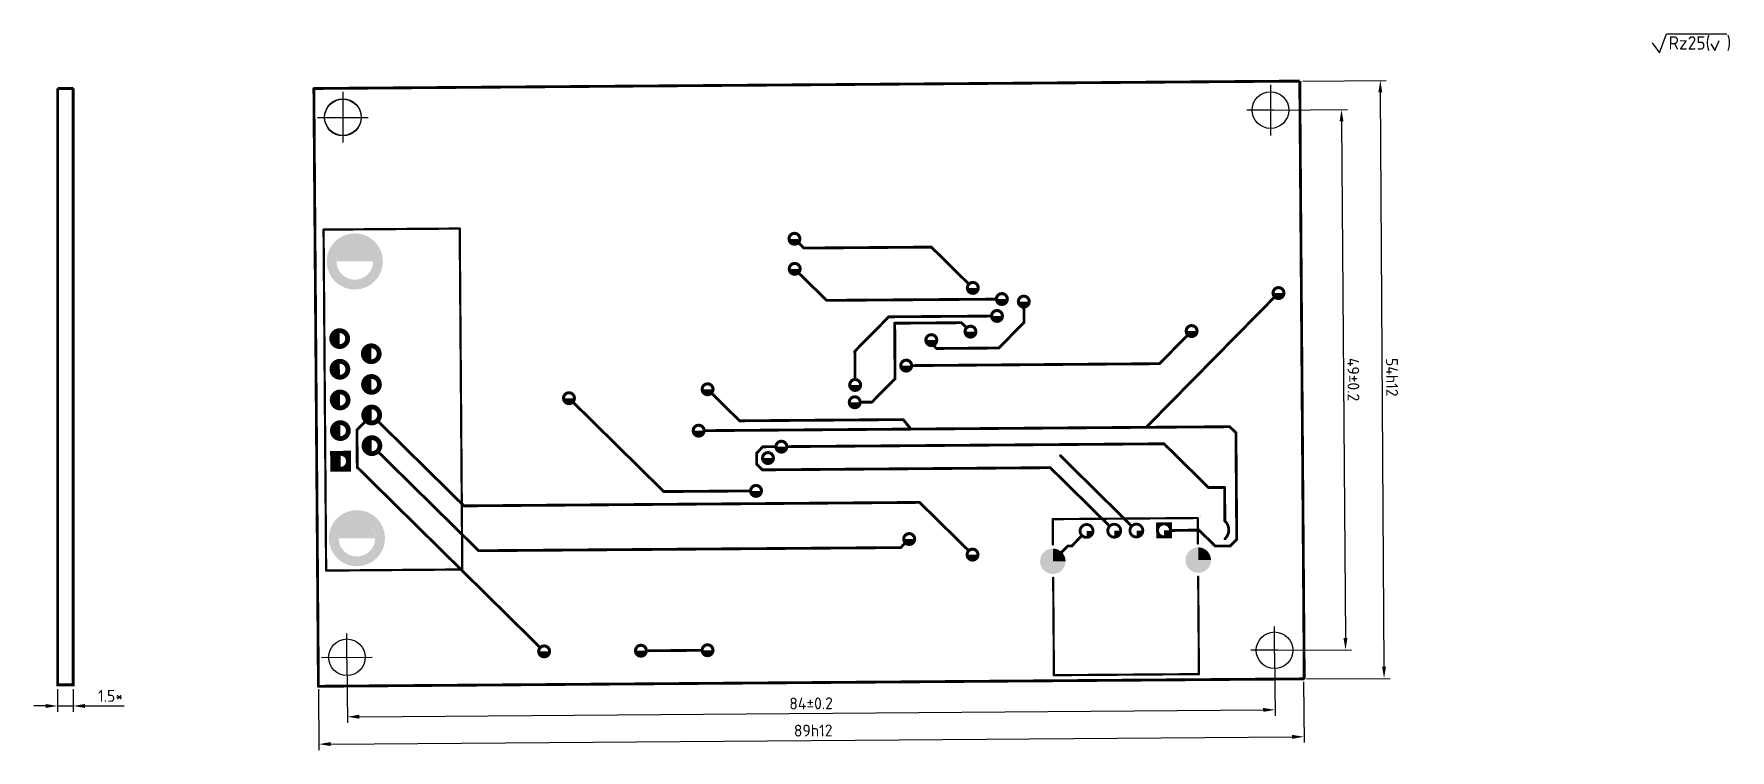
# Model space of a CAD drawing. Header units: millimetres. Extents: x -1 to 588, y 12 to 419.
# Drawn here: x 265.3 to 583.4, y 285.1 to 419.4 of the extents above; entities that cross this region are included whole.
import ezdxf

# ---------------------------------------------------------------- set-up
doc = ezdxf.new("R2010")
doc.units = ezdxf.units.MM
doc.header["$MEASUREMENT"] = 0
for name, color, linetype in [('BottomLayer', 5, 'Continuous'), ('Mechanical15', 56, 'Continuous'), ('MultiLayer', 9, 'Continuous'), ('TopLayer', 1, 'Continuous'), ('TopOverlay', 2, 'Continuous')]:
    doc.layers.add(name, color=color, linetype=linetype)
doc.styles.add('GOST-2.304_Type-B', font='GOST Common.ttf')

msp = doc.modelspace()

# ---------------------------------------------------------------- hatches: boundary and pattern name
for points in [[(322.08, 376.71), (325.5, 376.71), (328.93, 376.71, 1)], [(407.19, 380.95, 1), (408.66, 380.95)], [(407.23, 375.31, 1), (408.71, 375.31)], [(440.62, 371.73, 1), (442.1, 371.73)], [(446.08, 369.64, 1), (447.56, 369.64)], [(450.2, 369.17, 1), (451.67, 369.17)], [(497.95, 370.78, 1), (499.43, 370.78)], [(445.18, 366.47, 1), (446.66, 366.47)], [(440.19, 363.55, 1), (441.67, 363.55)], [(481.67, 363.65, 1), (483.14, 363.65)], [(432.85, 361.96, 1), (434.33, 361.96)], [(428.14, 357.17, 1), (429.62, 357.17)], [(418.58, 353.54, 1), (420.05, 353.54)], [(364.92, 351.06, 1), (366.4, 351.06)], [(390.89, 352.73, 1), (392.37, 352.73)], [(418.49, 350.31, 1), (419.97, 350.31)], [(389.22, 344.97, 1), (390.7, 344.97)], [(404.74, 341.97, 1), (406.21, 341.97)], [(402.23, 339.84, 1), (403.7, 339.84)], [(399.97, 333.69, 1), (401.45, 333.69)], [(322.43, 324.81), (325.86, 324.81), (329.29, 324.81, 1)], [(428.71, 324.64, 1), (430.18, 324.64)], [(463.69, 326.18), (462.74, 326.18), (462.73, 325.22, 0.416095)], [(468.87, 326.21), (467.92, 326.21), (467.91, 325.26, 0.416095)], [(473.04, 326.25), (472.08, 326.25), (472.08, 325.3, 0.416095)], [(478.2, 326.28), (477.25, 326.28), (477.24, 325.33, 0.416095)], [(440.59, 321.73, 1), (442.06, 321.73)], [(360.24, 303.59, 1), (361.72, 303.59)], [(378.4, 303.71, 1), (379.87, 303.71)], [(390.89, 303.79, 1), (392.37, 303.79)]]:
    msp.add_hatch(color=256).paths.add_polyline_path(points)
h = msp.add_hatch(color=256)
edge = h.paths.add_edge_path()
edge.add_arc((322.66, 362.22), 1.09, 91.9133, 268.983)
edge.add_line((322.64, 361.13), (322.62, 363.3))
h = msp.add_hatch(color=256)
edge = h.paths.add_edge_path()
edge.add_arc((328.6, 359.39), 1.09, 91.9133, 268.983)
edge.add_line((328.58, 358.3), (328.56, 360.47))
h = msp.add_hatch(color=256)
edge = h.paths.add_edge_path()
edge.add_arc((322.71, 356.47), 1.09, 91.9133, 268.983)
edge.add_line((322.69, 355.39), (322.67, 357.56))
h = msp.add_hatch(color=256)
edge = h.paths.add_edge_path()
edge.add_arc((328.64, 353.66), 1.09, 91.9133, 268.983)
edge.add_line((328.62, 352.57), (328.6, 354.74))
h = msp.add_hatch(color=256)
edge = h.paths.add_edge_path()
edge.add_arc((322.76, 350.73), 1.09, 91.9133, 268.983)
edge.add_line((322.74, 349.64), (322.72, 351.81))
h = msp.add_hatch(color=256)
edge = h.paths.add_edge_path()
edge.add_arc((328.69, 347.91), 1.09, 91.9133, 268.983)
edge.add_line((328.67, 346.83), (328.66, 349))
h = msp.add_hatch(color=256)
edge = h.paths.add_edge_path()
edge.add_arc((322.79, 344.94), 1.09, 91.9133, 268.983)
edge.add_line((322.77, 343.86), (322.76, 346.03))
h = msp.add_hatch(color=256)
edge = h.paths.add_edge_path()
edge.add_arc((328.68, 342.14), 1.09, 91.9133, 268.983)
edge.add_line((328.66, 341.05), (328.64, 343.22))
h = msp.add_hatch(color=256)
edge = h.paths.add_edge_path()
edge.add_arc((322.85, 339.23), 1.09, 91.9133, 268.983)
edge.add_line((322.83, 338.14), (322.82, 340.31))
h = msp.add_hatch(color=256)
h.dxf.hatch_style = 1
h.paths.add_polyline_path([(456.38, 320.5), (458.77, 320.5, 0.410575), (456.41, 322.88, 0.003614), (456.38, 322.88)])
h = msp.add_hatch(color=256)
h.dxf.hatch_style = 1
h.paths.add_polyline_path([(483.64, 320.71), (486.03, 320.71, 0.410575), (483.67, 323.1, 0.003614), (483.64, 323.1)])
at = {"layer": 'BottomLayer'}
h = msp.add_hatch(color=5, dxfattribs=at)
edge = h.paths.add_edge_path()
edge.add_arc((325.49, 376.71), 5.27, 0, 360, ccw=False)
edge = h.paths.add_edge_path(flags=16)
edge.add_arc((325.49, 376.71), 3.43, 0, 360, ccw=False)
h = msp.add_hatch(color=5, dxfattribs=at)
edge = h.paths.add_edge_path()
edge.add_arc((407.93, 380.96), 1.32, 0, 360, ccw=False)
edge = h.paths.add_edge_path(flags=16)
edge.add_arc((407.93, 380.96), 0.738, 0, 360, ccw=False)
h = msp.add_hatch(color=5, dxfattribs=at)
edge = h.paths.add_edge_path()
edge.add_arc((407.97, 375.32), 1.32, 0, 360, ccw=False)
edge = h.paths.add_edge_path(flags=16)
edge.add_arc((407.97, 375.32), 0.738, 0, 360, ccw=False)
h = msp.add_hatch(color=5, dxfattribs=at)
edge = h.paths.add_edge_path()
edge.add_arc((441.37, 371.75), 1.32, 0, 360, ccw=False)
edge = h.paths.add_edge_path(flags=16)
edge.add_arc((441.37, 371.75), 0.738, 0, 360, ccw=False)
h = msp.add_hatch(color=5, dxfattribs=at)
edge = h.paths.add_edge_path()
edge.add_arc((446.82, 369.66), 1.32, 0, 360, ccw=False)
edge = h.paths.add_edge_path(flags=16)
edge.add_arc((446.82, 369.66), 0.738, 0, 360, ccw=False)
h = msp.add_hatch(color=5, dxfattribs=at)
edge = h.paths.add_edge_path()
edge.add_arc((450.93, 369.18), 1.32, 0, 360, ccw=False)
edge = h.paths.add_edge_path(flags=16)
edge.add_arc((450.93, 369.18), 0.738, 0, 360, ccw=False)
h = msp.add_hatch(color=5, dxfattribs=at)
edge = h.paths.add_edge_path()
edge.add_arc((498.69, 370.79), 1.32, 0, 360, ccw=False)
edge = h.paths.add_edge_path(flags=16)
edge.add_arc((498.69, 370.79), 0.738, 0, 360, ccw=False)
h = msp.add_hatch(color=5, dxfattribs=at)
edge = h.paths.add_edge_path()
edge.add_arc((445.91, 366.49), 1.32, 0, 360, ccw=False)
edge = h.paths.add_edge_path(flags=16)
edge.add_arc((445.91, 366.49), 0.738, 0, 360, ccw=False)
h = msp.add_hatch(color=5, dxfattribs=at)
edge = h.paths.add_edge_path()
edge.add_arc((322.65, 362.24), 1.95, 0, 360, ccw=False)
edge = h.paths.add_edge_path(flags=16)
edge.add_arc((322.65, 362.24), 1.05, 0, 360, ccw=False)
h = msp.add_hatch(color=5, dxfattribs=at)
edge = h.paths.add_edge_path()
edge.add_arc((433.59, 361.96), 1.32, 0, 360, ccw=False)
edge = h.paths.add_edge_path(flags=16)
edge.add_arc((433.59, 361.96), 0.738, 0, 360, ccw=False)
h = msp.add_hatch(color=5, dxfattribs=at)
edge = h.paths.add_edge_path()
edge.add_arc((440.93, 363.55), 1.32, 0, 360, ccw=False)
edge = h.paths.add_edge_path(flags=16)
edge.add_arc((440.93, 363.55), 0.738, 0, 360, ccw=False)
h = msp.add_hatch(color=5, dxfattribs=at)
edge = h.paths.add_edge_path()
edge.add_arc((482.4, 363.66), 1.32, 0, 360, ccw=False)
edge = h.paths.add_edge_path(flags=16)
edge.add_arc((482.4, 363.66), 0.738, 0, 360, ccw=False)
h = msp.add_hatch(color=5, dxfattribs=at)
edge = h.paths.add_edge_path()
edge.add_arc((328.57, 359.4), 1.95, 0, 360, ccw=False)
edge = h.paths.add_edge_path(flags=16)
edge.add_arc((328.57, 359.4), 1.05, 0, 360, ccw=False)
h = msp.add_hatch(color=5, dxfattribs=at)
edge = h.paths.add_edge_path()
edge.add_arc((322.69, 356.49), 1.95, 0, 360, ccw=False)
edge = h.paths.add_edge_path(flags=16)
edge.add_arc((322.69, 356.49), 1.05, 0, 360, ccw=False)
h = msp.add_hatch(color=5, dxfattribs=at)
edge = h.paths.add_edge_path()
edge.add_arc((428.88, 357.18), 1.32, 0, 360, ccw=False)
edge = h.paths.add_edge_path(flags=16)
edge.add_arc((428.88, 357.18), 0.738, 0, 360, ccw=False)
h = msp.add_hatch(color=5, dxfattribs=at)
edge = h.paths.add_edge_path()
edge.add_arc((328.61, 353.65), 1.95, 0, 360, ccw=False)
edge = h.paths.add_edge_path(flags=16)
edge.add_arc((328.61, 353.65), 1.05, 0, 360, ccw=False)
h = msp.add_hatch(color=5, dxfattribs=at)
edge = h.paths.add_edge_path()
edge.add_arc((391.64, 352.74), 1.32, 0, 360, ccw=False)
edge = h.paths.add_edge_path(flags=16)
edge.add_arc((391.64, 352.74), 0.738, 0, 360, ccw=False)
h = msp.add_hatch(color=5, dxfattribs=at)
edge = h.paths.add_edge_path()
edge.add_arc((419.31, 353.55), 1.32, 0, 360, ccw=False)
edge = h.paths.add_edge_path(flags=16)
edge.add_arc((419.31, 353.55), 0.738, 0, 360, ccw=False)
h = msp.add_hatch(color=5, dxfattribs=at)
edge = h.paths.add_edge_path()
edge.add_arc((322.74, 350.74), 1.95, 0, 360, ccw=False)
edge = h.paths.add_edge_path(flags=16)
edge.add_arc((322.74, 350.74), 1.05, 0, 360, ccw=False)
h = msp.add_hatch(color=5, dxfattribs=at)
edge = h.paths.add_edge_path()
edge.add_arc((328.65, 347.92), 1.95, 0, 360, ccw=False)
edge = h.paths.add_edge_path(flags=16)
edge.add_arc((328.65, 347.92), 1.05, 0, 360, ccw=False)
h = msp.add_hatch(color=5, dxfattribs=at)
edge = h.paths.add_edge_path()
edge.add_arc((365.65, 351.07), 1.32, 0, 360, ccw=False)
edge = h.paths.add_edge_path(flags=16)
edge.add_arc((365.65, 351.07), 0.738, 0, 360, ccw=False)
h = msp.add_hatch(color=5, dxfattribs=at)
edge = h.paths.add_edge_path()
edge.add_arc((419.23, 350.31), 1.32, 0, 360, ccw=False)
edge = h.paths.add_edge_path(flags=16)
edge.add_arc((419.23, 350.31), 0.738, 0, 360, ccw=False)
h = msp.add_hatch(color=5, dxfattribs=at)
edge = h.paths.add_edge_path()
edge.add_arc((322.78, 344.99), 1.95, 0, 360, ccw=False)
edge = h.paths.add_edge_path(flags=16)
edge.add_arc((322.78, 344.99), 1.05, 0, 360, ccw=False)
h = msp.add_hatch(color=5, dxfattribs=at)
edge = h.paths.add_edge_path()
edge.add_arc((328.7, 342.17), 1.95, 0, 360, ccw=False)
edge = h.paths.add_edge_path(flags=16)
edge.add_arc((328.7, 342.17), 1.05, 0, 360, ccw=False)
h = msp.add_hatch(color=5, dxfattribs=at)
edge = h.paths.add_edge_path()
edge.add_arc((389.96, 344.98), 1.32, 0, 360, ccw=False)
edge = h.paths.add_edge_path(flags=16)
edge.add_arc((389.96, 344.98), 0.738, 0, 360, ccw=False)
h = msp.add_hatch(color=5, dxfattribs=at)
h.paths.add_polyline_path([(324.76, 341.21), (324.79, 337.3), (320.89, 337.28), (320.86, 341.18)])
edge = h.paths.add_edge_path(flags=16)
edge.add_arc((322.82, 339.24), 1.05, 0, 360, ccw=False)
h = msp.add_hatch(color=5, dxfattribs=at)
edge = h.paths.add_edge_path()
edge.add_arc((402.96, 339.85), 1.32, 0, 360, ccw=False)
edge = h.paths.add_edge_path(flags=16)
edge.add_arc((402.96, 339.85), 0.738, 0, 360, ccw=False)
h = msp.add_hatch(color=5, dxfattribs=at)
edge = h.paths.add_edge_path()
edge.add_arc((405.48, 341.98), 1.32, 0, 360, ccw=False)
edge = h.paths.add_edge_path(flags=16)
edge.add_arc((405.48, 341.98), 0.738, 0, 360, ccw=False)
h = msp.add_hatch(color=5, dxfattribs=at)
edge = h.paths.add_edge_path()
edge.add_arc((400.72, 333.69), 1.32, 0, 360, ccw=False)
edge = h.paths.add_edge_path(flags=16)
edge.add_arc((400.72, 333.69), 0.738, 0, 360, ccw=False)
h = msp.add_hatch(color=5, dxfattribs=at)
edge = h.paths.add_edge_path()
edge.add_arc((325.88, 324.82), 5.27, 0, 360, ccw=False)
edge = h.paths.add_edge_path(flags=16)
edge.add_arc((325.88, 324.82), 3.43, 0, 360, ccw=False)
h = msp.add_hatch(color=5, dxfattribs=at)
edge = h.paths.add_edge_path()
edge.add_arc((462.7, 326.18), 1.48, 0, 360, ccw=False)
edge = h.paths.add_edge_path(flags=16)
edge.add_arc((462.7, 326.18), 0.955, 0, 360, ccw=False)
h = msp.add_hatch(color=5, dxfattribs=at)
edge = h.paths.add_edge_path()
edge.add_arc((467.89, 326.22), 1.48, 0, 360, ccw=False)
edge = h.paths.add_edge_path(flags=16)
edge.add_arc((467.89, 326.22), 0.955, 0, 360, ccw=False)
h = msp.add_hatch(color=5, dxfattribs=at)
edge = h.paths.add_edge_path()
edge.add_arc((472.04, 326.25), 1.48, 0, 360, ccw=False)
edge = h.paths.add_edge_path(flags=16)
edge.add_arc((472.04, 326.25), 0.955, 0, 360, ccw=False)
h = msp.add_hatch(color=5, dxfattribs=at)
h.paths.add_polyline_path([(475.74, 327.76), (478.7, 327.78), (478.73, 324.82), (475.76, 324.79)])
edge = h.paths.add_edge_path(flags=16)
edge.add_arc((477.23, 326.29), 0.955, 0, 360, ccw=False)
h = msp.add_hatch(color=5, dxfattribs=at)
edge = h.paths.add_edge_path()
edge.add_arc((429.44, 324.66), 1.32, 0, 360, ccw=False)
edge = h.paths.add_edge_path(flags=16)
edge.add_arc((429.44, 324.66), 0.738, 0, 360, ccw=False)
h = msp.add_hatch(color=5, dxfattribs=at)
edge = h.paths.add_edge_path()
edge.add_arc((441.32, 321.74), 1.32, 0, 360, ccw=False)
edge = h.paths.add_edge_path(flags=16)
edge.add_arc((441.32, 321.74), 0.738, 0, 360, ccw=False)
h = msp.add_hatch(color=5, dxfattribs=at)
edge = h.paths.add_edge_path()
edge.add_arc((456.37, 320.5), 2.39, 0, 360, ccw=False)
h = msp.add_hatch(color=5, dxfattribs=at)
edge = h.paths.add_edge_path()
edge.add_arc((483.65, 320.71), 2.39, 0, 360, ccw=False)
h = msp.add_hatch(color=5, dxfattribs=at)
edge = h.paths.add_edge_path()
edge.add_arc((360.99, 303.6), 1.32, 0, 360, ccw=False)
edge = h.paths.add_edge_path(flags=16)
edge.add_arc((360.99, 303.6), 0.738, 0, 360, ccw=False)
h = msp.add_hatch(color=5, dxfattribs=at)
edge = h.paths.add_edge_path()
edge.add_arc((379.14, 303.72), 1.32, 0, 360, ccw=False)
edge = h.paths.add_edge_path(flags=16)
edge.add_arc((379.14, 303.72), 0.738, 0, 360, ccw=False)
h = msp.add_hatch(color=5, dxfattribs=at)
edge = h.paths.add_edge_path()
edge.add_arc((391.63, 303.81), 1.32, 0, 360, ccw=False)
edge = h.paths.add_edge_path(flags=16)
edge.add_arc((391.63, 303.81), 0.738, 0, 360, ccw=False)
at = {"layer": 'MultiLayer'}
h = msp.add_hatch(color=9, dxfattribs=at)
edge = h.paths.add_edge_path()
edge.add_arc((325.49, 376.71), 5.27, 0, 360, ccw=False)
edge = h.paths.add_edge_path(flags=16)
edge.add_arc((325.49, 376.71), 3.43, 0, 360, ccw=False)
h = msp.add_hatch(color=9, dxfattribs=at)
edge = h.paths.add_edge_path()
edge.add_arc((322.65, 362.24), 1.95, 0, 360, ccw=False)
edge = h.paths.add_edge_path(flags=16)
edge.add_arc((322.65, 362.24), 1.05, 0, 360, ccw=False)
h = msp.add_hatch(color=9, dxfattribs=at)
edge = h.paths.add_edge_path()
edge.add_arc((328.57, 359.4), 1.95, 0, 360, ccw=False)
edge = h.paths.add_edge_path(flags=16)
edge.add_arc((328.57, 359.4), 1.05, 0, 360, ccw=False)
h = msp.add_hatch(color=9, dxfattribs=at)
edge = h.paths.add_edge_path()
edge.add_arc((322.69, 356.49), 1.95, 0, 360, ccw=False)
edge = h.paths.add_edge_path(flags=16)
edge.add_arc((322.69, 356.49), 1.05, 0, 360, ccw=False)
h = msp.add_hatch(color=9, dxfattribs=at)
edge = h.paths.add_edge_path()
edge.add_arc((328.61, 353.65), 1.95, 0, 360, ccw=False)
edge = h.paths.add_edge_path(flags=16)
edge.add_arc((328.61, 353.65), 1.05, 0, 360, ccw=False)
h = msp.add_hatch(color=9, dxfattribs=at)
edge = h.paths.add_edge_path()
edge.add_arc((322.74, 350.74), 1.95, 0, 360, ccw=False)
edge = h.paths.add_edge_path(flags=16)
edge.add_arc((322.74, 350.74), 1.05, 0, 360, ccw=False)
h = msp.add_hatch(color=9, dxfattribs=at)
edge = h.paths.add_edge_path()
edge.add_arc((328.65, 347.92), 1.95, 0, 360, ccw=False)
edge = h.paths.add_edge_path(flags=16)
edge.add_arc((328.65, 347.92), 1.05, 0, 360, ccw=False)
h = msp.add_hatch(color=9, dxfattribs=at)
edge = h.paths.add_edge_path()
edge.add_arc((322.78, 344.99), 1.95, 0, 360, ccw=False)
edge = h.paths.add_edge_path(flags=16)
edge.add_arc((322.78, 344.99), 1.05, 0, 360, ccw=False)
h = msp.add_hatch(color=9, dxfattribs=at)
edge = h.paths.add_edge_path()
edge.add_arc((328.7, 342.17), 1.95, 0, 360, ccw=False)
edge = h.paths.add_edge_path(flags=16)
edge.add_arc((328.7, 342.17), 1.05, 0, 360, ccw=False)
h = msp.add_hatch(color=9, dxfattribs=at)
h.paths.add_polyline_path([(324.76, 341.21), (324.79, 337.3), (320.89, 337.28), (320.86, 341.18)])
edge = h.paths.add_edge_path(flags=16)
edge.add_arc((322.82, 339.24), 1.05, 0, 360, ccw=False)
h = msp.add_hatch(color=9, dxfattribs=at)
edge = h.paths.add_edge_path()
edge.add_arc((325.88, 324.82), 5.27, 0, 360, ccw=False)
edge = h.paths.add_edge_path(flags=16)
edge.add_arc((325.88, 324.82), 3.43, 0, 360, ccw=False)
h = msp.add_hatch(color=9, dxfattribs=at)
edge = h.paths.add_edge_path()
edge.add_arc((462.7, 326.18), 1.48, 0, 360, ccw=False)
edge = h.paths.add_edge_path(flags=16)
edge.add_arc((462.7, 326.18), 0.955, 0, 360, ccw=False)
h = msp.add_hatch(color=9, dxfattribs=at)
edge = h.paths.add_edge_path()
edge.add_arc((467.89, 326.22), 1.48, 0, 360, ccw=False)
edge = h.paths.add_edge_path(flags=16)
edge.add_arc((467.89, 326.22), 0.955, 0, 360, ccw=False)
h = msp.add_hatch(color=9, dxfattribs=at)
edge = h.paths.add_edge_path()
edge.add_arc((472.04, 326.25), 1.48, 0, 360, ccw=False)
edge = h.paths.add_edge_path(flags=16)
edge.add_arc((472.04, 326.25), 0.955, 0, 360, ccw=False)
h = msp.add_hatch(color=9, dxfattribs=at)
h.paths.add_polyline_path([(475.74, 327.76), (478.7, 327.78), (478.73, 324.82), (475.76, 324.79)])
edge = h.paths.add_edge_path(flags=16)
edge.add_arc((477.23, 326.29), 0.955, 0, 360, ccw=False)
h = msp.add_hatch(color=9, dxfattribs=at)
edge = h.paths.add_edge_path()
edge.add_arc((456.37, 320.5), 2.39, 0, 360, ccw=False)
h = msp.add_hatch(color=9, dxfattribs=at)
edge = h.paths.add_edge_path()
edge.add_arc((483.65, 320.71), 2.39, 0, 360, ccw=False)
at = {"layer": 'TopLayer'}
h = msp.add_hatch(color=1, dxfattribs=at)
edge = h.paths.add_edge_path()
edge.add_arc((325.49, 376.71), 5.27, 0, 360, ccw=False)
edge = h.paths.add_edge_path(flags=16)
edge.add_arc((325.49, 376.71), 3.43, 0, 360, ccw=False)
h = msp.add_hatch(color=1, dxfattribs=at)
edge = h.paths.add_edge_path()
edge.add_arc((322.65, 362.24), 1.95, 0, 360, ccw=False)
edge = h.paths.add_edge_path(flags=16)
edge.add_arc((322.65, 362.24), 1.05, 0, 360, ccw=False)
h = msp.add_hatch(color=1, dxfattribs=at)
edge = h.paths.add_edge_path()
edge.add_arc((328.57, 359.4), 1.95, 0, 360, ccw=False)
edge = h.paths.add_edge_path(flags=16)
edge.add_arc((328.57, 359.4), 1.05, 0, 360, ccw=False)
h = msp.add_hatch(color=1, dxfattribs=at)
edge = h.paths.add_edge_path()
edge.add_arc((322.69, 356.49), 1.95, 0, 360, ccw=False)
edge = h.paths.add_edge_path(flags=16)
edge.add_arc((322.69, 356.49), 1.05, 0, 360, ccw=False)
h = msp.add_hatch(color=1, dxfattribs=at)
edge = h.paths.add_edge_path()
edge.add_arc((328.61, 353.65), 1.95, 0, 360, ccw=False)
edge = h.paths.add_edge_path(flags=16)
edge.add_arc((328.61, 353.65), 1.05, 0, 360, ccw=False)
h = msp.add_hatch(color=1, dxfattribs=at)
edge = h.paths.add_edge_path()
edge.add_arc((322.74, 350.74), 1.95, 0, 360, ccw=False)
edge = h.paths.add_edge_path(flags=16)
edge.add_arc((322.74, 350.74), 1.05, 0, 360, ccw=False)
h = msp.add_hatch(color=1, dxfattribs=at)
edge = h.paths.add_edge_path()
edge.add_arc((328.65, 347.92), 1.95, 0, 360, ccw=False)
edge = h.paths.add_edge_path(flags=16)
edge.add_arc((328.65, 347.92), 1.05, 0, 360, ccw=False)
h = msp.add_hatch(color=1, dxfattribs=at)
edge = h.paths.add_edge_path()
edge.add_arc((322.78, 344.99), 1.95, 0, 360, ccw=False)
edge = h.paths.add_edge_path(flags=16)
edge.add_arc((322.78, 344.99), 1.05, 0, 360, ccw=False)
h = msp.add_hatch(color=1, dxfattribs=at)
edge = h.paths.add_edge_path()
edge.add_arc((328.7, 342.17), 1.95, 0, 360, ccw=False)
edge = h.paths.add_edge_path(flags=16)
edge.add_arc((328.7, 342.17), 1.05, 0, 360, ccw=False)
h = msp.add_hatch(color=1, dxfattribs=at)
h.paths.add_polyline_path([(324.76, 341.21), (324.79, 337.3), (320.89, 337.28), (320.86, 341.18)])
edge = h.paths.add_edge_path(flags=16)
edge.add_arc((322.82, 339.24), 1.05, 0, 360, ccw=False)
h = msp.add_hatch(color=1, dxfattribs=at)
edge = h.paths.add_edge_path()
edge.add_arc((325.88, 324.82), 5.27, 0, 360, ccw=False)
edge = h.paths.add_edge_path(flags=16)
edge.add_arc((325.88, 324.82), 3.43, 0, 360, ccw=False)
h = msp.add_hatch(color=1, dxfattribs=at)
edge = h.paths.add_edge_path()
edge.add_arc((462.7, 326.18), 1.48, 0, 360, ccw=False)
edge = h.paths.add_edge_path(flags=16)
edge.add_arc((462.7, 326.18), 0.955, 0, 360, ccw=False)
h = msp.add_hatch(color=1, dxfattribs=at)
edge = h.paths.add_edge_path()
edge.add_arc((467.89, 326.22), 1.48, 0, 360, ccw=False)
edge = h.paths.add_edge_path(flags=16)
edge.add_arc((467.89, 326.22), 0.955, 0, 360, ccw=False)
h = msp.add_hatch(color=1, dxfattribs=at)
edge = h.paths.add_edge_path()
edge.add_arc((472.04, 326.25), 1.48, 0, 360, ccw=False)
edge = h.paths.add_edge_path(flags=16)
edge.add_arc((472.04, 326.25), 0.955, 0, 360, ccw=False)
h = msp.add_hatch(color=1, dxfattribs=at)
h.paths.add_polyline_path([(475.74, 327.76), (478.7, 327.78), (478.73, 324.82), (475.76, 324.79)])
edge = h.paths.add_edge_path(flags=16)
edge.add_arc((477.23, 326.29), 0.955, 0, 360, ccw=False)
h = msp.add_hatch(color=1, dxfattribs=at)
edge = h.paths.add_edge_path()
edge.add_arc((456.37, 320.5), 2.39, 0, 360, ccw=False)
h = msp.add_hatch(color=1, dxfattribs=at)
edge = h.paths.add_edge_path()
edge.add_arc((483.65, 320.71), 2.39, 0, 360, ccw=False)

# ---------------------------------------------------------------- linework, layer by layer
for p, q in [((568.78, 417.71), (570.15, 415.83)), ((570.15, 415.83), (571.46, 419.37)), ((571.46, 419.37), (582.76, 419.37)), ((579.79, 417.49), (580.51, 416.26)), ((580.51, 416.26), (581.31, 418.14)), ((503.23, 410.53), (518.89, 410.63)), ((518.48, 300.76), (517.79, 408.4)), ((497.75, 405.09), (511.61, 405.2)), ((510.52, 402.97), (511.25, 306.12)), ((497.96, 303.24), (498.04, 291.53)), ((498.51, 303.8), (512.37, 303.91)), ((324.02, 301.93), (324.1, 290.22)), ((269.76, 296.49), (269.76, 292.24)), ((272.68, 296.49), (272.68, 292.24)), ((318.66, 296.49), (318.75, 285.09)), ((503.39, 297.88), (503.48, 286.48)), ((503.95, 298.44), (519.6, 298.54)), ((267.54, 293.36), (265.32, 293.36)), ((269.76, 293.36), (272.68, 293.36)), ((274.9, 293.36), (282.24, 293.36)), ((326.32, 291.35), (495.81, 292.62)), ((320.96, 286.22), (501.25, 287.57))]:
    msp.add_line(p, q)
for points in [[(518.16, 408.4), (517.42, 408.4), (517.78, 410.62)], [(510.89, 402.97), (510.15, 402.96), (510.5, 405.19)], [(511.62, 306.12), (510.88, 306.12), (511.26, 303.9)], [(518.85, 300.76), (518.11, 300.76), (518.49, 298.54)], [(267.54, 293.73), (267.54, 292.99), (269.76, 293.36)], [(274.9, 293.73), (274.9, 292.99), (272.68, 293.36)], [(495.81, 292.99), (495.82, 292.25), (498.04, 292.64)], [(326.32, 291.72), (326.32, 290.98), (324.1, 291.33)], [(320.96, 286.59), (320.96, 285.85), (318.74, 286.2)], [(501.24, 287.94), (501.25, 287.2), (503.47, 287.59)]]:
    msp.add_solid(points)
at = {"layer": 'BottomLayer', "const_width": 0.527}
for points in [[(409.7, 379.22), (408.5, 380.4)], [(433.6, 379.4), (409.7, 379.22)], [(433.6, 379.4), (409.79, 379.22)], [(440.66, 372.43), (433.6, 379.4)], [(413.97, 369.41), (408.55, 374.7)], [(446.04, 369.64), (413.97, 369.41)], [(498.08, 370.17), (473.89, 345.61)], [(425.61, 366.33), (419.26, 359.89)], [(445, 366.47), (425.61, 366.33)], [(450.96, 365.26), (450.95, 368.12)], [(439.23, 365.22), (426.73, 365.13)], [(426.73, 365.13), (426.78, 354.74)], [(440.33, 364.13), (439.23, 365.22)], [(450.96, 365.26), (446.25, 360.48)], [(481.79, 363.03), (480.25, 361.47)], [(419.29, 354.39), (419.26, 359.89)], [(434.25, 360.7), (434.25, 360.74)], [(434.56, 360.39), (434.25, 360.7)], [(446.25, 360.48), (434.56, 360.39)], [(480.25, 361.47), (476.38, 357.54)], [(480.25, 361.47), (480.23, 361.49)], [(476.38, 357.54), (429.73, 357.18)], [(426.78, 354.73), (422.45, 350.33)], [(426.78, 354.73), (426.78, 354.74)], [(383.42, 333.56), (366.26, 350.47)], [(397.64, 346.83), (392.29, 352.09)], [(422.45, 350.33), (420.07, 350.32)], [(327.76, 346.97), (325.89, 345.12)], [(345.95, 330.88), (329.49, 347.09)], [(428.32, 347.06), (397.64, 346.83)], [(429.77, 345.26), (428.32, 347.06)], [(325.95, 338.11), (325.89, 345.12)], [(473.89, 345.61), (390.78, 344.98)], [(489.54, 345.72), (473.89, 345.61)], [(490.71, 344.57), (489.54, 345.72)], [(490.86, 324.59), (490.71, 344.57)], [(348.7, 322.47), (329.56, 341.31)], [(402, 341.96), (400.85, 340.79)], [(400.86, 338.68), (400.85, 340.79)], [(404.3, 341.97), (402, 341.96)], [(477.23, 342.52), (406.3, 341.99)], [(471.09, 327.17), (457.81, 340.27)], [(485.57, 334.31), (477.23, 342.52)], [(360.29, 304.27), (325.95, 338.11)], [(401.92, 337.63), (400.86, 338.68)], [(455.89, 338.04), (401.92, 337.63)], [(466.96, 327.14), (455.89, 338.04)], [(488.59, 334.33), (485.57, 334.31)], [(488.64, 328.03), (488.59, 334.33)], [(431.39, 331.53), (345.95, 330.88)], [(399.59, 333.68), (383.42, 333.56)], [(440.59, 322.49), (431.39, 331.53)], [(461.95, 325.41), (459.92, 323.36)], [(483.78, 326.34), (478.36, 326.26)], [(486.81, 323.35), (483.78, 326.34)], [(490.86, 324.59), (489.66, 323.37)], [(427.87, 323.06), (348.7, 322.47)], [(428.78, 324.02), (427.87, 323.06)], [(459.18, 323.35), (458.05, 322.21)], [(459.92, 323.36), (459.18, 323.35)], [(489.66, 323.37), (486.81, 323.35)], [(390.75, 303.8), (380.46, 303.71)]]:
    msp.add_lwpolyline(points, dxfattribs=at)
at = {"layer": 'BottomLayer', "const_width": 0.264}
for points in [[(409.83, 379.22, -1), (409.56, 379.22, -1)], [(409.83, 379.22, -1), (409.56, 379.22, -1)], [(409.92, 379.22, -1), (409.65, 379.22, -1)], [(433.73, 379.4, -1), (433.47, 379.4, -1)], [(433.73, 379.4, -1), (433.47, 379.4, -1)], [(433.73, 379.4, -1), (433.47, 379.4, -1)], [(414.1, 369.41, -1), (413.84, 369.41, -1)], [(414.1, 369.41, -1), (413.84, 369.41, -1)], [(425.74, 366.33, -1), (425.48, 366.33, -1)], [(425.74, 366.33, -1), (425.48, 366.33, -1)], [(426.86, 365.13, -1), (426.59, 365.13, -1)], [(426.86, 365.13, -1), (426.59, 365.13, -1)], [(439.36, 365.22, -1), (439.09, 365.22, -1)], [(439.36, 365.22, -1), (439.09, 365.22, -1)], [(451.09, 365.26, -1), (450.83, 365.26, -1)], [(451.09, 365.26, -1), (450.83, 365.26, -1)], [(419.39, 359.89, -1), (419.13, 359.89, -1)], [(419.39, 359.89, -1), (419.13, 359.89, -1)], [(434.38, 360.74, -1), (434.12, 360.74, -1)], [(434.38, 360.74, -1), (434.12, 360.74, -1)], [(434.38, 360.7, -1), (434.12, 360.7, -1)], [(434.38, 360.7, -1), (434.12, 360.7, -1)], [(434.7, 360.39, -1), (434.43, 360.39, -1)], [(434.7, 360.39, -1), (434.43, 360.39, -1)], [(446.38, 360.48, -1), (446.12, 360.48, -1)], [(446.38, 360.48, -1), (446.12, 360.48, -1)], [(480.36, 361.5, -1), (480.1, 361.49, -1)], [(480.38, 361.47, -1), (480.12, 361.47, -1)], [(480.38, 361.47, -1), (480.12, 361.47, -1)], [(480.38, 361.47, -1), (480.12, 361.47, -1)], [(476.51, 357.54, -1), (476.25, 357.54, -1)], [(476.51, 357.54, -1), (476.25, 357.54, -1)], [(426.91, 354.74, -1), (426.65, 354.74, -1)], [(426.91, 354.74, -1), (426.65, 354.74, -1)], [(426.92, 354.73, -1), (426.65, 354.73, -1)], [(426.92, 354.73, -1), (426.65, 354.73, -1)], [(422.58, 350.34, -1), (422.32, 350.33, -1)], [(422.58, 350.34, -1), (422.32, 350.33, -1)], [(397.77, 346.83, -1), (397.51, 346.82, -1)], [(397.77, 346.83, -1), (397.51, 346.82, -1)], [(428.45, 347.06, -1), (428.19, 347.06, -1)], [(428.45, 347.06, -1), (428.19, 347.06, -1)], [(326.02, 345.12, -1), (325.76, 345.12, -1)], [(326.02, 345.12, -1), (325.76, 345.12, -1)], [(474.02, 345.61, -1), (473.75, 345.61, -1)], [(474.02, 345.61, -1), (473.75, 345.61, -1)], [(474.02, 345.61, -1), (473.75, 345.61, -1)], [(489.68, 345.73, -1), (489.41, 345.72, -1)], [(489.68, 345.73, -1), (489.41, 345.72, -1)], [(490.85, 344.57, -1), (490.58, 344.57, -1)], [(490.85, 344.57, -1), (490.58, 344.57, -1)], [(400.98, 340.79, -1), (400.71, 340.79, -1)], [(400.98, 340.79, -1), (400.71, 340.79, -1)], [(402.13, 341.96, -1), (401.87, 341.95, -1)], [(402.13, 341.96, -1), (401.87, 341.95, -1)], [(457.94, 340.27, -1), (457.68, 340.27, -1)], [(457.94, 340.27, -1), (457.68, 340.27, -1)], [(477.36, 342.52, -1), (477.1, 342.52, -1)], [(477.36, 342.52, -1), (477.1, 342.52, -1)], [(326.08, 338.11, -1), (325.81, 338.11, -1)], [(326.08, 338.11, -1), (325.81, 338.11, -1)], [(400.99, 338.68, -1), (400.73, 338.68, -1)], [(400.99, 338.68, -1), (400.73, 338.68, -1)], [(402.06, 337.63, -1), (401.79, 337.63, -1)], [(402.06, 337.63, -1), (401.79, 337.63, -1)], [(456.02, 338.04, -1), (455.76, 338.04, -1)], [(456.02, 338.04, -1), (455.76, 338.04, -1)], [(485.7, 334.31, -1), (485.44, 334.31, -1)], [(485.7, 334.31, -1), (485.44, 334.31, -1)], [(488.72, 334.33, -1), (488.46, 334.33, -1)], [(488.72, 334.33, -1), (488.46, 334.33, -1)], [(346.08, 330.88, -1), (345.81, 330.88, -1)], [(346.08, 330.88, -1), (345.81, 330.88, -1)], [(383.55, 333.57, -1), (383.29, 333.56, -1)], [(383.55, 333.57, -1), (383.29, 333.56, -1)], [(431.52, 331.53, -1), (431.26, 331.53, -1)], [(431.52, 331.53, -1), (431.26, 331.53, -1)], [(488.77, 328.03, -1), (488.5, 328.03, -1)], [(488.77, 328.03, -1), (488.5, 328.03, -1)], [(488.77, 328.03, -1), (488.5, 328.03, -1)], [(488.77, 328.03, -1), (488.5, 328.03, -1)], [(488.77, 328.03, -1), (488.5, 328.03, -1)], [(488.77, 328.03, -1), (488.5, 328.03, -1)], [(488.77, 328.03, -1), (488.5, 328.03, -1)], [(488.77, 328.03, -1), (488.5, 328.03, -1)], [(488.77, 328.03, -1), (488.5, 328.03, -1)], [(483.91, 326.34, -1), (483.65, 326.34, -1)], [(483.91, 326.34, -1), (483.65, 326.34, -1)], [(488.79, 324.72, -1), (488.53, 324.72, -1)], [(488.79, 324.72, -1), (488.53, 324.72, -1)], [(488.79, 324.72, -1), (488.53, 324.72, -1)], [(488.79, 324.72, -1), (488.53, 324.72, -1)], [(488.79, 324.72, -1), (488.53, 324.72, -1)], [(488.79, 324.72, -1), (488.53, 324.72, -1)], [(488.79, 324.72, -1), (488.53, 324.72, -1)], [(488.79, 324.72, -1), (488.53, 324.72, -1)], [(491, 324.59, -1), (490.73, 324.59, -1)], [(491, 324.59, -1), (490.73, 324.59, -1)], [(348.83, 322.47, -1), (348.56, 322.47, -1)], [(348.83, 322.47, -1), (348.56, 322.47, -1)], [(428, 323.06, -1), (427.74, 323.06, -1)], [(428, 323.06, -1), (427.74, 323.06, -1)], [(459.31, 323.35, -1), (459.05, 323.35, -1)], [(459.31, 323.35, -1), (459.05, 323.35, -1)], [(460.06, 323.36, -1), (459.79, 323.36, -1)], [(460.06, 323.36, -1), (459.79, 323.36, -1)], [(486.95, 323.35, -1), (486.68, 323.35, -1)], [(486.95, 323.35, -1), (486.68, 323.35, -1)], [(489.79, 323.37, -1), (489.53, 323.37, -1)], [(489.79, 323.37, -1), (489.53, 323.37, -1)]]:
    msp.add_lwpolyline(points, format="xyb", close=True, dxfattribs=at)
at = {"layer": 'BottomLayer', "const_width": 0.527}
msp.add_lwpolyline([(488.66, 324.72, 0.432565), (488.64, 328.03)], format="xyb", dxfattribs=at)
msp.add_lwpolyline([(488.66, 324.72, 0.432565), (488.64, 328.03)], format="xyb", dxfattribs=at)
msp.add_lwpolyline([(488.66, 324.72, 0.432565), (488.64, 328.03)], format="xyb", dxfattribs=at)
msp.add_lwpolyline([(488.66, 324.72, 0.432565), (488.64, 328.03)], format="xyb", dxfattribs=at)
msp.add_lwpolyline([(488.66, 324.72, 0.432565), (488.64, 328.03)], format="xyb", dxfattribs=at)
msp.add_lwpolyline([(488.66, 324.72, 0.432565), (488.64, 328.03)], format="xyb", dxfattribs=at)
msp.add_lwpolyline([(488.66, 324.72, 0.432565), (488.64, 328.03)], format="xyb", dxfattribs=at)
msp.add_lwpolyline([(488.66, 324.72, 0.432565), (488.64, 328.03)], format="xyb", dxfattribs=at)
at = {"layer": 'BottomLayer'}
for centre in [(323.25, 403.7), (497.19, 405.09), (324.01, 302.49), (497.95, 303.8)]:
    msp.add_circle(centre, 3.43, dxfattribs=at)
at = {"layer": 'Mechanical15', "const_width": 0.0519}
for points in [[(484.09, 329.12, -1), (484.04, 329.12, -1)], [(484.09, 329.12, -1), (484.04, 329.12, -1)], [(486.21, 323.43, -1), (486.15, 323.43, -1)], [(486.21, 323.43, -1), (486.15, 323.43, -1)]]:
    msp.add_lwpolyline(points, format="xyb", close=True, dxfattribs=at)
at = {"layer": 'MultiLayer', "color": 18, "true_color": 0x000000}
for p, q in [((323.25, 408.53), (323.25, 399.03)), ((497.19, 409.84), (497.19, 400.34)), ((497.75, 405.09), (492.75, 405.08)), ((318.5, 403.7), (328, 403.7)), ((324.02, 301.93), (324.02, 306.93)), ((497.96, 303.24), (497.96, 308.24)), ((319.26, 302.47), (328.76, 302.5)), ((498.51, 303.8), (493.51, 303.84))]:
    msp.add_line(p, q, dxfattribs=at)
at = {"layer": 'MultiLayer', "color": 18, "true_color": 0x000000, "const_width": 0.527}
for points in [[(502.68, 410.53), (317.94, 409.14)], [(503.52, 298.44), (502.68, 410.53)], [(269.76, 297.05), (269.76, 409.14)], [(272.68, 409.14), (269.76, 409.14)], [(272.68, 297.05), (272.68, 409.14)], [(318.66, 297.05), (317.81, 409.14)], [(272.68, 297.31), (269.76, 297.31)], [(503.39, 298.44), (318.66, 297.05)]]:
    msp.add_lwpolyline(points, dxfattribs=at)
at = {"layer": 'MultiLayer', "const_width": 0.264}
for points in [[(317.94, 409.14, -1), (317.68, 409.13, -1)], [(318.79, 297.05, -1), (318.52, 297.05, -1)], [(503.52, 298.44, -1), (503.26, 298.44, -1)]]:
    msp.add_lwpolyline(points, format="xyb", close=True, dxfattribs=at)
at = {"layer": 'MultiLayer', "color": 18, "true_color": 0x000000, "const_width": 0.264}
for points in [[(317.94, 409.14, -1), (317.68, 409.13, -1)], [(318.79, 297.05, -1), (318.52, 297.05, -1)], [(503.52, 298.44, -1), (503.26, 298.44, -1)]]:
    msp.add_lwpolyline(points, format="xyb", close=True, dxfattribs=at)
at = {"layer": 'MultiLayer'}
for centre in [(323.25, 403.78), (497.19, 405.09), (324.01, 302.49), (497.95, 303.8)]:
    msp.add_circle(centre, 3.43, dxfattribs=at)
at = {"layer": 'TopOverlay'}
for points, const_width in [([(345.16, 382.88), (319.63, 382.68)], 0.422), ([(320.11, 318.75), (319.63, 382.68)], 0.422), ([(345.64, 318.95), (345.16, 382.88)], 0.422), ([(483.55, 328.6), (456.36, 328.39)], 0.415), ([(456.39, 323.62), (456.36, 328.39)], 0.415), ([(483.58, 323.82), (483.55, 328.6)], 0.415), ([(345.64, 318.95), (320.11, 318.75)], 0.422), ([(456.58, 299.13), (456.44, 317.39)], 0.415), ([(483.77, 299.33), (483.63, 317.6)], 0.415), ([(483.77, 299.33), (456.58, 299.13)], 0.415)]:
    msp.add_lwpolyline(points, dxfattribs=dict(at, const_width=const_width))
for points, const_width in [([(319.63, 382.58, -1), (319.63, 382.79, -1)], 0.211), ([(319.63, 382.58, -1), (319.63, 382.79, -1)], 0.211), ([(345.16, 382.77, -1), (345.16, 382.98, -1)], 0.211), ([(345.16, 382.77, -1), (345.16, 382.98, -1)], 0.211), ([(456.46, 328.39, -1), (456.25, 328.39, -1)], 0.208), ([(456.46, 328.39, -1), (456.25, 328.39, -1)], 0.208), ([(483.65, 328.6, -1), (483.44, 328.6, -1)], 0.208), ([(483.65, 328.6, -1), (483.44, 328.6, -1)], 0.208), ([(456.49, 323.62, -1), (456.29, 323.62, -1)], 0.208), ([(483.69, 323.82, -1), (483.48, 323.82, -1)], 0.208), ([(320.11, 318.65, -1), (320.11, 318.86, -1)], 0.211), ([(320.11, 318.65, -1), (320.11, 318.86, -1)], 0.211), ([(345.64, 318.84, -1), (345.64, 319.05, -1)], 0.211), ([(345.64, 318.84, -1), (345.64, 319.05, -1)], 0.211), ([(456.54, 317.39, -1), (456.33, 317.39, -1)], 0.208), ([(483.73, 317.6, -1), (483.53, 317.6, -1)], 0.208), ([(456.68, 299.13, -1), (456.47, 299.13, -1)], 0.208), ([(456.68, 299.13, -1), (456.47, 299.13, -1)], 0.208), ([(483.87, 299.33, -1), (483.66, 299.33, -1)], 0.208), ([(483.87, 299.33, -1), (483.66, 299.33, -1)], 0.208)]:
    msp.add_lwpolyline(points, format="xyb", close=True, dxfattribs=dict(at, const_width=const_width))

# ---------------------------------------------------------------- texts
at = {"insert": (571.82, 418.94), "char_height": 2.5, "attachment_point": 1, "style": 'GOST-2.304_Type-B'}
msp.add_mtext_dynamic_manual_height_columns('Rz25(  )', width=40.868, gutter_width=12.5, heights=[0], dxfattribs=at)
at = {"char_height": 2.223, "attachment_point": 5, "style": 'GOST-2.304_Type-B'}
for s, insert, rotation in [('49%%P0.2', (512.73, 354.56), 270.4312), ('54h12', (519.98, 354.99), 270.3638), ('84%%P0.2', (411.05, 293.84), 0.4312), ('89h12', (411.44, 288.75), 0.4312)]:
    msp.add_mtext(s, dxfattribs=dict(at, insert=insert, rotation=rotation))
at = {"insert": (279.68, 295.25), "char_height": 2.223, "attachment_point": 5, "style": 'GOST-2.304_Type-B'}
msp.add_mtext('1.5*', dxfattribs=at)

doc.saveas('drawing.dxf')
